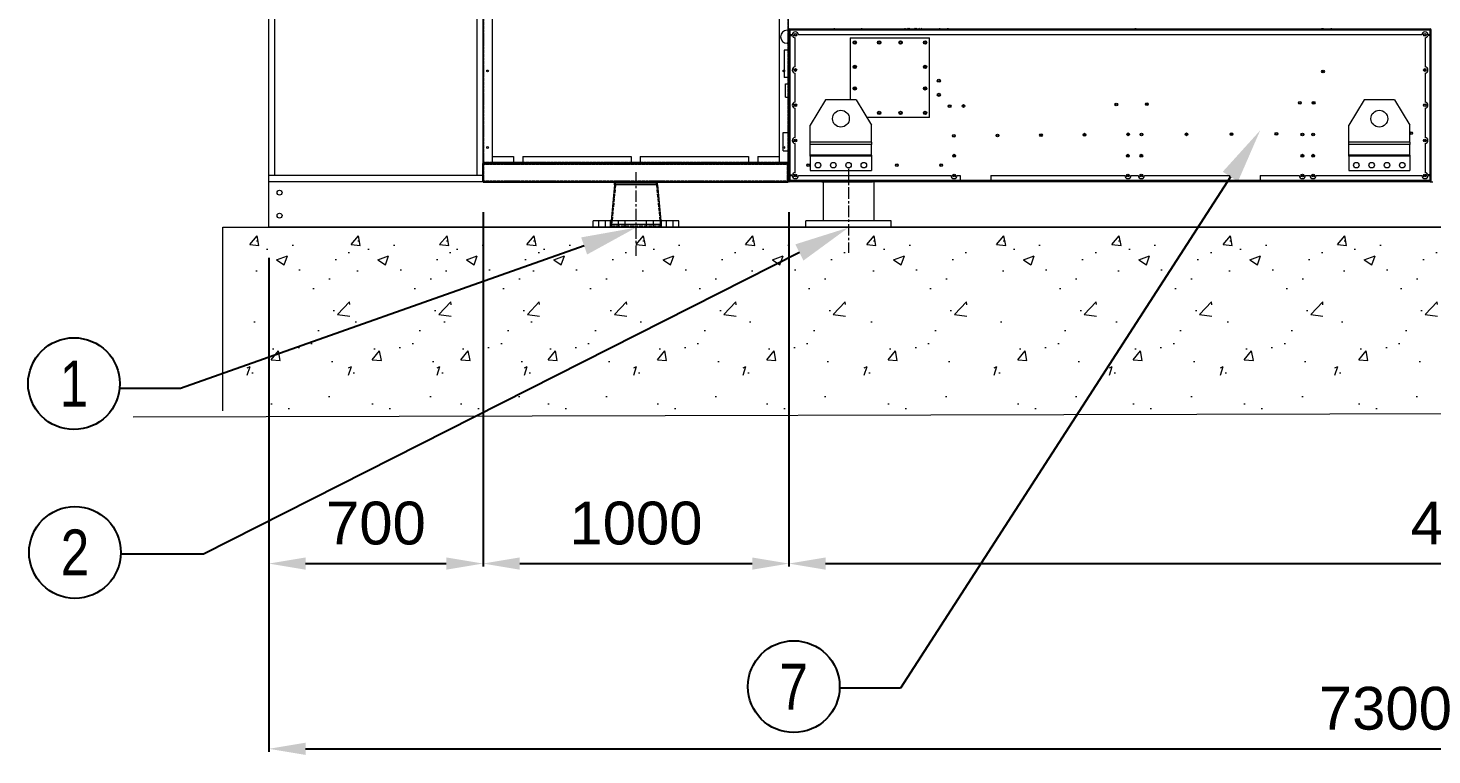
# Model space of a CAD drawing. Header units: millimetres. Extents: x -662372 to 32037, y -140374 to 23117.
# Drawn here: x 10735 to 15325, y 8031 to 10407 of the extents above; entities that cross this region are included whole.
import ezdxf
from ezdxf import colors
from ezdxf.entities.mleader import LeaderData, LeaderLine
from ezdxf.enums import TextEntityAlignment as Align
from ezdxf.math import Vec2, Vec3

# ---------------------------------------------------------------- set-up
doc = ezdxf.new("R2010")
doc.units = ezdxf.units.MM
for name, pattern in [('CENTER', [2, 1.25, -0.25, 0.25, -0.25]), ('DASHED', [15, 12, -3]), ('HIDDEN', [0.375, 0.25, -0.125])]:
    doc.linetypes.add(name, pattern=pattern)
for name, color, linetype in [('center', 1, 'CENTER'), ('냉각탑_dim', 1, 'Continuous'), ('냉각탑_text', 3, 'Continuous'), ('냉각탑_기초', 23, 'Continuous'), ('숨은선', 5, 'HIDDEN')]:
    doc.layers.add(name, color=color, linetype=linetype)
doc.styles.get("Standard").update_dxf_attribs({"font": 'arial.ttf'})
doc.dimstyles.new('1.40', dxfattribs={"dimscale": 20, "dimtxt": 1.5, "dimasz": 1, "dimexe": 0.5, "dimexo": 0.5, "dimgap": 0.5, "dimtad": 1, "dimdec": 0, "dimzin": 0, "dimdsep": 46, "dimtxsty": 'Standard', "dimcen": 0, "dimclrd": 2, "dimclre": 2, "dimclrt": 3, "dimadec": 0, "dimazin": 0, "dimtfac": 1, "dimtdec": 0, "dimtmove": 0, "dimatfit": 0, "dimfxl": 1, "dimtolj": 1, "dimtzin": 0, "dimlwd": -1, "dimlwe": -1, "dimarcsym": 0})

# ---------------------------------------------------------------- blocks, each defined once
blk = doc.blocks.new('*D218')
at = {"color": 2, "transparency": 16777216}
for p, q in [((12222.5, 9804.6), (12222.5, 8646.6)), ((11522.5, 9656.3), (11522.5, 8646.6)), ((11642.5, 8656.6), (12102.5, 8656.6))]:
    blk.add_line(p, q, dxfattribs=at)
for points in [[(11642.5, 8676.6), (11642.5, 8636.6), (11522.5, 8656.6)], [(12102.5, 8676.6), (12102.5, 8636.6), (12222.5, 8656.6)]]:
    blk.add_solid(points, dxfattribs=at)
at = {"layer": 'Defpoints', "color": 0, "transparency": 16777216}
for p in [(12222.5, 9904.6), (11522.5, 9756.3), (12222.5, 8656.6)]:
    blk.add_point(p, dxfattribs=at)
at = {"color": 3, "lineweight": 5, "transparency": 16777216, "insert": (11872.5, 8788.1), "char_height": 140, "attachment_point": 5}
blk.add_mtext('\\A1;700', dxfattribs=at)
blk = doc.blocks.new('*D219')
at = {"color": 2, "transparency": 16777216}
for p, q in [((12222.5, 9804.6), (12222.5, 8646.6)), ((13222.5, 9804.6), (13222.5, 8646.6)), ((12342.5, 8656.6), (13102.5, 8656.6))]:
    blk.add_line(p, q, dxfattribs=at)
for points in [[(12342.5, 8676.6), (12342.5, 8636.6), (12222.5, 8656.6)], [(13102.5, 8676.6), (13102.5, 8636.6), (13222.5, 8656.6)]]:
    blk.add_solid(points, dxfattribs=at)
at = {"layer": 'Defpoints', "color": 0, "transparency": 16777216}
for p in [(12222.5, 9904.6), (13222.5, 9904.6), (13222.5, 8656.6)]:
    blk.add_point(p, dxfattribs=at)
at = {"color": 3, "lineweight": 5, "transparency": 16777216, "insert": (12722.5, 8788.1), "char_height": 140, "attachment_point": 5}
blk.add_mtext('\\A1;1000', dxfattribs=at)
blk = doc.blocks.new('*D220')
at = {"color": 2, "transparency": 16777216}
for p, q in [((13222.5, 9804.6), (13222.5, 8646.6)), ((17722.5, 9809.3), (17722.5, 8646.6)), ((13342.5, 8656.6), (17602.5, 8656.6))]:
    blk.add_line(p, q, dxfattribs=at)
for points in [[(13342.5, 8676.6), (13342.5, 8636.6), (13222.5, 8656.6)], [(17602.5, 8676.6), (17602.5, 8636.6), (17722.5, 8656.6)]]:
    blk.add_solid(points, dxfattribs=at)
at = {"layer": 'Defpoints', "color": 0, "transparency": 16777216}
for p in [(13222.5, 9904.6), (17722.5, 9909.3), (17722.5, 8656.6)]:
    blk.add_point(p, dxfattribs=at)
at = {"color": 3, "lineweight": 5, "transparency": 16777216, "insert": (15472.5, 8788.1), "char_height": 140, "attachment_point": 5}
blk.add_mtext('\\A1;4500', dxfattribs=at)
blk = doc.blocks.new('*D222')
at = {"color": 2, "transparency": 16777216}
for p, q in [((11522.5, 9656.3), (11522.5, 8041.3)), ((18822.5, 9656.3), (18822.5, 8041.3)), ((11642.5, 8051.3), (18702.5, 8051.3))]:
    blk.add_line(p, q, dxfattribs=at)
for points in [[(11642.5, 8071.3), (11642.5, 8031.3), (11522.5, 8051.3)], [(18702.5, 8071.3), (18702.5, 8031.3), (18822.5, 8051.3)]]:
    blk.add_solid(points, dxfattribs=at)
at = {"layer": 'Defpoints', "color": 0, "transparency": 16777216}
for p in [(11522.5, 9756.3), (18822.5, 9756.3), (18822.5, 8051.3)]:
    blk.add_point(p, dxfattribs=at)
at = {"color": 3, "lineweight": 5, "transparency": 16777216, "insert": (15172.5, 8182.8), "char_height": 140, "attachment_point": 5}
blk.add_mtext('\\A1;7300', dxfattribs=at)
blk = doc.blocks.new('1')
at = {"lineweight": 20}
for p, q in [((11522.5, 9904.6), (11522.5, 12904.6)), ((11542.5, 9924.6), (11542.5, 12884.6)), ((12202.5, 12884.6), (12202.5, 9924.6)), ((12222.5, 12866.6), (12222.5, 9966.6)), ((13220.5, 12866.6), (13220.5, 9966.6)), ((12222.5, 9966.6), (13220.5, 9966.6)), ((12252.5, 9986.6), (12252.5, 9966.6)), ((13090.5, 9986.6), (13090.5, 9966.6)), ((13190.5, 9986.6), (13190.5, 9966.6)), ((12222.5, 9924.6), (11522.5, 9924.6)), ((12222.5, 9904.6), (11522.5, 9904.6)), ((13330.5, 9904.6), (13495.7, 9904.6))]:
    blk.add_line(p, q, dxfattribs=at)
at = {"color": 0, "lineweight": 20}
for p, q in [((12222.5, 9904.6), (12222.5, 12904.6)), ((11522.5, 9756.3), (11522.5, 9904.6)), ((13226, 9904.6), (12222.5, 9904.6)), ((13226, 9904.6), (13222.5, 9904.6)), ((15319, 9904.6), (15327.2, 9904.6)), ((18822.5, 9756.3), (11522.5, 9756.3))]:
    blk.add_line(p, q, dxfattribs=at)
at = {"color": 5, "lineweight": 20}
for p, q in [((12252.5, 12866.6), (12252.5, 9966.6)), ((13190.5, 12866.6), (13190.5, 9966.6)), ((12252.5, 9986.6), (12322.5, 9986.6)), ((12252.5, 9986.6), (12322.5, 9986.6)), ((12322.5, 9986.6), (12322.5, 9966.6)), ((12322.5, 9968.2), (12352.5, 9968.2)), ((12352.5, 9986.6), (12706.5, 9986.6)), ((12352.5, 9986.6), (12352.5, 9966.6)), ((12706.5, 9986.6), (12706.5, 9966.6)), ((12706.5, 9968.2), (12736.5, 9968.2)), ((12736.5, 9986.6), (13090.5, 9986.6)), ((12736.5, 9986.6), (12736.5, 9966.6)), ((13090.5, 9968.2), (13120.5, 9968.2)), ((13120.5, 9986.6), (13190.5, 9986.6)), ((13120.5, 9986.6), (13120.5, 9966.6))]:
    blk.add_line(p, q, dxfattribs=at)
at = {"color": 7, "lineweight": 20, "ltscale": 0.003333}
for p, q in [((13222.5, 10399.8), (13216.5, 10399.8)), ((13222.5, 10357.1), (13216.5, 10357.1))]:
    blk.add_line(p, q, dxfattribs=at)
at = {"color": 7, "lineweight": 20, "ltscale": 0.010278}
for p, q in [((13222.5, 10401.1), (13222.5, 10382.6)), ((13224.5, 10382.6), (13224.5, 10401.1)), ((15319, 10382.6), (15319, 10401.1)), ((15320.5, 10401.1), (15320.5, 10382.6)), ((15322.5, 10382.6), (15322.5, 10401.1)), ((13222.5, 9926.6), (13222.5, 9908.1)), ((13224.5, 9908.1), (13224.5, 9926.6)), ((15319, 9908.1), (15319, 9926.6)), ((15320.5, 9926.6), (15320.5, 9908.1)), ((15322.5, 9908.1), (15322.5, 9926.6))]:
    blk.add_line(p, q, dxfattribs=at)
at = {"color": 7, "lineweight": 20, "ltscale": 0.001111}
for p, q in [((13224.5, 10401.1), (13222.5, 10401.1)), ((13226, 10384.6), (13226, 10382.6)), ((13372, 10404.6), (13372, 10406.6)), ((13461.1, 10404.6), (13461.1, 10406.6)), ((15322.5, 10401.1), (15320.5, 10401.1)), ((13226, 9926.6), (13226, 9924.6)), ((13222.5, 9908.1), (13224.5, 9908.1)), ((15320.5, 9908.1), (15322.5, 9908.1))]:
    blk.add_line(p, q, dxfattribs=at)
at = {"color": 7, "lineweight": 20, "ltscale": 0.253333}
for p, q in [((13222.5, 10382.6), (13222.5, 9926.6)), ((13226, 10382.6), (13226, 9926.6)), ((15319, 9926.6), (15319, 10382.6)), ((15322.5, 9926.6), (15322.5, 10382.6))]:
    blk.add_line(p, q, dxfattribs=at)
at = {"color": 7, "lineweight": 20, "ltscale": 0.001944}
for p, q in [((13222.5, 10382.6), (13226, 10382.6)), ((13226, 10401.1), (13226, 10404.6)), ((15319, 10401.1), (15319, 10404.6)), ((15322.5, 10382.6), (15319, 10382.6)), ((13222.5, 9926.6), (13226, 9926.6)), ((15322.5, 9926.6), (15319, 9926.6)), ((13226, 9908.1), (13226, 9904.6)), ((15319, 9908.1), (15319, 9904.6))]:
    blk.add_line(p, q, dxfattribs=at)
at = {"color": 7, "lineweight": 20, "ltscale": 0.000833333}
for p, q in [((13226, 10401.1), (13224.5, 10401.1)), ((15319, 10401.1), (15320.5, 10401.1)), ((13226, 9908.1), (13224.5, 9908.1)), ((15319, 9908.1), (15320.5, 9908.1))]:
    blk.add_line(p, q, dxfattribs=at)
at = {"color": 7, "lineweight": 20}
for p, q in [((13226, 10404.6), (15319, 10404.6)), ((13226, 10401.1), (15319, 10401.1)), ((15291.5, 10384.6), (13253.5, 10384.6)), ((15319, 9904.6), (13226, 9904.6)), ((15319, 9904.6), (13226, 9904.6))]:
    blk.add_line(p, q, dxfattribs=at)
at = {"color": 7, "lineweight": 20, "ltscale": 0.009167}
for p, q in [((13226, 10401.1), (13226, 10384.6)), ((15319, 10384.6), (15319, 10401.1)), ((13226, 9924.6), (13226, 9908.1)), ((13782.5, 9924.6), (13782.5, 9908.1)), ((13882.5, 9924.6), (13882.5, 9908.1)), ((14662.5, 9924.6), (14662.5, 9908.1)), ((14762.5, 9924.6), (14762.5, 9908.1)), ((15319, 9908.1), (15319, 9924.6))]:
    blk.add_line(p, q, dxfattribs=at)
at = {"color": 7, "lineweight": 20, "ltscale": 0.004167}
for p, q in [((13233.5, 10384.6), (13226, 10384.6)), ((15319, 10384.6), (15311.5, 10384.6)), ((13226, 9924.6), (13233.5, 9924.6)), ((15311.5, 9924.6), (15319, 9924.6))]:
    blk.add_line(p, q, dxfattribs=at)
at = {"color": 7, "lineweight": 20, "ltscale": 0.004279}
for p, q in [((13226, 10382.6), (13233.7, 10382.6)), ((15319, 10382.6), (15311.3, 10382.6)), ((13226, 9926.6), (13233.7, 9926.6)), ((15319, 9926.6), (15311.3, 9926.6))]:
    blk.add_line(p, q, dxfattribs=at)
at = {"color": 7, "lineweight": 20, "ltscale": 0.052833}
for p, q in [((13242.5, 10279.6), (13242.5, 10374.7)), ((15302.5, 10374.7), (15302.5, 10279.6)), ((13242.5, 10164.6), (13242.5, 10259.7)), ((15302.5, 10259.7), (15302.5, 10164.6)), ((13242.5, 10049.6), (13242.5, 10144.7)), ((15302.5, 10144.7), (15302.5, 10049.6)), ((13242.5, 9934.6), (13242.5, 10029.7)), ((15302.5, 10029.7), (15302.5, 9934.6))]:
    blk.add_line(p, q, dxfattribs=at)
at = {"color": 7, "lineweight": 20, "ltscale": 0.144444}
for p, q in [((13422.5, 10374.6), (13682.5, 10374.6)), ((13422.5, 10374.6), (13422.5, 10172.6)), ((13682.5, 10114.6), (13682.5, 10374.6)), ((13682.5, 10114.6), (13477.4, 10114.6))]:
    blk.add_line(p, q, dxfattribs=at)
at = {"color": 7, "lineweight": 20, "ltscale": 0.001115}
for p, q in [((13715.6, 10404.6), (13715.8, 10406.6)), ((13742.2, 10404.6), (13742.4, 10406.6)), ((13745.7, 10404.6), (13745.9, 10406.6)), ((13745.7, 10404.6), (13745.9, 10406.6)), ((14355.9, 10406.6), (14355.7, 10404.6)), ((14355.7, 10404.6), (14355.9, 10406.6)), ((14965.7, 10404.6), (14965.9, 10406.6)), ((14969.2, 10404.6), (14969.4, 10406.6)), ((14995.8, 10404.6), (14996, 10406.6))]:
    blk.add_line(p, q, dxfattribs=at)
at = {"color": 7, "lineweight": 20, "ltscale": 0.02475}
for p, q in [((13206.5, 10334.2), (13206.5, 10289.6)), ((13206.5, 10289.6), (13206.5, 10245.1))]:
    blk.add_line(p, q, dxfattribs=at)
at = {"color": 7, "lineweight": 20, "ltscale": 0.008889}
for p, q in [((13222.5, 10334.2), (13206.5, 10334.2)), ((13222.5, 10245.1), (13206.5, 10245.1))]:
    blk.add_line(p, q, dxfattribs=at)
at = {"color": 7, "lineweight": 20, "ltscale": 0.011861}
blk.add_line((13211.3, 10181.3), (13211.3, 10224), dxfattribs=at)
at = {"color": 7, "lineweight": 20, "ltscale": 0.006222}
for p, q in [((13211.3, 10224), (13222.5, 10224)), ((13211.3, 10181.3), (13222.5, 10181.3))]:
    blk.add_line(p, q, dxfattribs=at)
at = {"color": 7, "lineweight": 20, "ltscale": 9.6213e-07}
blk.add_line((13707.5, 10188.7), (13707.5, 10188.6), dxfattribs=at)
at = {"color": 7, "lineweight": 20, "ltscale": 0.003143}
blk.add_line((13242.5, 10157.5), (13242.5, 10151.8), dxfattribs=at)
at = {"color": 7, "lineweight": 20, "ltscale": 0.053832}
for p, q in [((13342.5, 10172.6), (13292.5, 10089.6)), ((15102.5, 10172.6), (15052.5, 10089.6)), ((15202.5, 10172.6), (15252.5, 10089.6))]:
    blk.add_line(p, q, dxfattribs=at)
at = {"color": 7, "lineweight": 20, "ltscale": 0.044444}
blk.add_line((13442.5, 10172.6), (13342.5, 10172.6), dxfattribs=at)
at = {"color": 7, "lineweight": 20, "ltscale": 0.016214}
blk.add_line((13442.5, 10172.6), (13492.5, 10089.6), dxfattribs=at)
at = {"color": 7, "lineweight": 20, "ltscale": 0.055556}
for p, q in [((15202.5, 10172.6), (15102.5, 10172.6)), ((13882.5, 9908.1), (13782.5, 9908.1)), ((14762.5, 9908.1), (14662.5, 9908.1)), ((14762.5, 9908.1), (14662.5, 9908.1))]:
    blk.add_line(p, q, dxfattribs=at)
at = {"color": 7, "lineweight": 20, "ltscale": 0.016806}
for p, q in [((13203.3, 10035.7), (13203.3, 10065.9)), ((13203.3, 10005.4), (13203.3, 10035.7))]:
    blk.add_line(p, q, dxfattribs=at)
at = {"color": 7, "lineweight": 20, "ltscale": 0.010667}
for p, q in [((13203.3, 10065.9), (13222.5, 10065.9)), ((13203.3, 10005.4), (13222.5, 10005.4))]:
    blk.add_line(p, q, dxfattribs=at)
at = {"color": 7, "lineweight": 20, "ltscale": 0.031187}
for p, q in [((13292.5, 10033.5), (13292.5, 10089.6)), ((13492.5, 10033.5), (13492.5, 10089.6)), ((15052.5, 10033.5), (15052.5, 10089.6)), ((15252.5, 10033.5), (15252.5, 10089.6))]:
    blk.add_line(p, q, dxfattribs=at)
at = {"color": 7, "lineweight": 20, "ltscale": 0.003919}
for p, q in [((13292.5, 10026.5), (13292.5, 10033.5)), ((13492.5, 10033.5), (13492.5, 10026.5)), ((15052.5, 10026.5), (15052.5, 10033.5)), ((15252.5, 10033.5), (15252.5, 10026.5))]:
    blk.add_line(p, q, dxfattribs=at)
at = {"color": 7, "lineweight": 20, "ltscale": 0.111111}
for p, q in [((13492.5, 10033.5), (13292.5, 10033.5)), ((13492.5, 10026.5), (13292.5, 10026.5)), ((15252.5, 10033.5), (15052.5, 10033.5)), ((15252.5, 10026.5), (15052.5, 10026.5)), ((13492.5, 9991.3), (13292.5, 9991.3)), ((13492.5, 9987.8), (13292.5, 9987.8)), ((15252.5, 9991.3), (15052.5, 9991.3)), ((15252.5, 9987.8), (15052.5, 9987.8)), ((13292.5, 9941.6), (13492.5, 9941.6)), ((15052.5, 9941.6), (15252.5, 9941.6))]:
    blk.add_line(p, q, dxfattribs=at)
at = {"color": 7, "lineweight": 20, "ltscale": 0.019545}
for p, q in [((13292.5, 9991.3), (13292.5, 10026.5)), ((13492.5, 9991.3), (13492.5, 10026.5)), ((15052.5, 9991.3), (15052.5, 10026.5)), ((15252.5, 9991.3), (15252.5, 10026.5))]:
    blk.add_line(p, q, dxfattribs=at)
for p, q in [((12222.5, 9922.6), (12222.5, 9964.6)), ((12222.5, 9964.6), (13220.5, 9964.6)), ((12222.5, 9904.6), (12222.5, 9964.6)), ((13220.5, 9904.6), (13220.5, 9964.6)), ((12222.5, 9904.6), (13220.5, 9904.6))]:
    blk.add_line(p, q)
at = {"color": 7, "lineweight": 20, "ltscale": 0.001959}
for p, q in [((13292.5, 9987.8), (13292.5, 9991.3)), ((13492.5, 9991.3), (13492.5, 9987.8)), ((15052.5, 9987.8), (15052.5, 9991.3)), ((15252.5, 9991.3), (15252.5, 9987.8))]:
    blk.add_line(p, q, dxfattribs=at)
at = {"color": 7, "lineweight": 20, "ltscale": 0.025612}
for p, q in [((13292.5, 9987.8), (13292.5, 9941.6)), ((13492.5, 9987.8), (13492.5, 9941.6)), ((15052.5, 9987.8), (15052.5, 9941.6)), ((15252.5, 9987.8), (15252.5, 9941.6))]:
    blk.add_line(p, q, dxfattribs=at)
at = {"color": 7, "lineweight": 20, "ltscale": 0.277222}
blk.add_line((13253.5, 9924.6), (13752.5, 9924.6), dxfattribs=at)
at = {"color": 7, "lineweight": 20, "ltscale": 0.005556}
blk.add_line((13772.5, 9924.6), (13782.5, 9924.6), dxfattribs=at)
at = {"color": 7, "lineweight": 20, "ltscale": 0.243333}
blk.add_line((13882.5, 9924.6), (14320.5, 9924.6), dxfattribs=at)
at = {"color": 7, "lineweight": 20, "ltscale": 0.013333}
blk.add_line((14340.5, 9924.6), (14364.5, 9924.6), dxfattribs=at)
at = {"color": 7, "lineweight": 20, "ltscale": 0.154444}
blk.add_line((14384.5, 9924.6), (14662.5, 9924.6), dxfattribs=at)
at = {"color": 7, "lineweight": 20, "ltscale": 0.071389}
blk.add_line((14762.5, 9924.6), (14891, 9924.6), dxfattribs=at)
at = {"color": 7, "lineweight": 20, "ltscale": 0.008333}
blk.add_line((14911, 9924.6), (14926, 9924.6), dxfattribs=at)
at = {"color": 7, "lineweight": 20, "ltscale": 0.191944}
blk.add_line((14946, 9924.6), (15291.5, 9924.6), dxfattribs=at)
at = {"color": 7, "lineweight": 13}
for p, q in [((12652.7, 9894.3), (12641.1, 9776.6)), ((12652.6, 9899.3), (12652.6, 9904.6)), ((12792.4, 9899.3), (12661.2, 9899.3)), ((12792.4, 9894.3), (12661.2, 9894.3)), ((12792.4, 9899.3), (12792.4, 9904.6)), ((12792.4, 9894.3), (12803.9, 9776.6)), ((12862.5, 9776.6), (12582.5, 9776.6)), ((12862.5, 9754.6), (12582.5, 9754.6))]:
    blk.add_line(p, q, dxfattribs=at)
at = {"color": 7, "linetype": 'DASHED', "lineweight": 13}
for p, q in [((12655.7, 9894.2), (12642.9, 9764.5)), ((12783.8, 9894.3), (12652.7, 9894.3)), ((12654.6, 9899.3), (12654.6, 9904.6)), ((12789.4, 9894.2), (12655.7, 9894.2)), ((12789.4, 9894.2), (12802.1, 9764.5)), ((12790.4, 9899.3), (12790.4, 9904.6)), ((12805.1, 9764.6), (12639.9, 9764.6)), ((12792.4, 9764.5), (12642.9, 9764.5)), ((12805.1, 9759.6), (12650, 9759.6)), ((12802.1, 9764.5), (12652.7, 9764.5))]:
    blk.add_line(p, q, dxfattribs=at)
at = {"color": 7, "lineweight": 13, "ltscale": 0.436875}
for p, q in [((12722.5, 9899.3), (12652.6, 9899.3)), ((12792.4, 9899.3), (12722.5, 9899.3))]:
    blk.add_line(p, q, dxfattribs=at)
at = {"color": 7, "lineweight": 13, "ltscale": 0.053443}
for p, q in [((12661.2, 9899.3), (12652.7, 9899.3)), ((12661.2, 9894.3), (12652.7, 9894.3))]:
    blk.add_line(p, q, dxfattribs=at)
at = {"color": 7, "lineweight": 13, "ltscale": 0.03125}
for p, q in [((12652.7, 9894.3), (12652.7, 9899.3)), ((12792.4, 9894.3), (12792.4, 9899.3))]:
    blk.add_line(p, q, dxfattribs=at)
at = {"color": 7, "linetype": 'DASHED', "lineweight": 13, "ltscale": 0.032169}
for p, q in [((12655.7, 9894.2), (12655.7, 9899.3)), ((12789.4, 9894.2), (12789.4, 9899.3))]:
    blk.add_line(p, q, dxfattribs=at)
at = {"color": 7, "linetype": 'DASHED', "lineweight": 13, "ltscale": 0.053443}
blk.add_line((12792.4, 9894.3), (12783.8, 9894.3), dxfattribs=at)
at = {"color": 7, "lineweight": 20, "ltscale": 0.309167}
for p, q in [((13782.5, 9908.1), (13226, 9908.1)), ((15319, 9908.1), (14762.5, 9908.1))]:
    blk.add_line(p, q, dxfattribs=at)
at = {"color": 7, "lineweight": 20, "ltscale": 0.071111}
for p, q in [((13334.7, 9904.6), (13334.7, 9776.6)), ((13499.9, 9904.6), (13499.9, 9776.6))]:
    blk.add_line(p, q, dxfattribs=at)
at = {"color": 7, "lineweight": 20, "ltscale": 0.433333}
blk.add_line((14662.5, 9908.1), (13882.5, 9908.1), dxfattribs=at)
at = {"color": 7, "lineweight": 13, "ltscale": 0.1375}
for p, q in [((12582.5, 9754.6), (12582.5, 9776.6)), ((12862.5, 9754.6), (12862.5, 9776.6))]:
    blk.add_line(p, q, dxfattribs=at)
at = {"color": 7, "linetype": 'DASHED', "lineweight": 13, "ltscale": 0.1375}
for p, q in [((12600.7, 9754.6), (12600.7, 9776.6)), ((12622.7, 9754.6), (12622.7, 9776.6)), ((12639.5, 9754.6), (12639.5, 9776.6)), ((12665.6, 9754.6), (12665.6, 9776.6)), ((12687.6, 9754.6), (12687.6, 9776.6)), ((12757.4, 9754.6), (12757.4, 9776.6)), ((12779.4, 9754.6), (12779.4, 9776.6)), ((12805.5, 9754.6), (12805.5, 9776.6)), ((12822.4, 9754.6), (12822.4, 9776.6)), ((12844.4, 9754.6), (12844.4, 9776.6))]:
    blk.add_line(p, q, dxfattribs=at)
at = {"color": 7, "linetype": 'DASHED', "lineweight": 13, "ltscale": 0.075362}
for p, q in [((12641.1, 9776.6), (12639.9, 9764.6)), ((12803.9, 9776.6), (12805.1, 9764.6))]:
    blk.add_line(p, q, dxfattribs=at)
at = {"color": 7, "lineweight": 20, "ltscale": 0.149635}
for p, q in [((13546.7, 9776.6), (13277.3, 9776.6)), ((13546.7, 9754.6), (13277.3, 9754.6))]:
    blk.add_line(p, q, dxfattribs=at)
at = {"color": 7, "lineweight": 20, "ltscale": 0.012222}
for p, q in [((13277.3, 9754.6), (13277.3, 9776.6)), ((13557.3, 9754.6), (13557.3, 9776.6))]:
    blk.add_line(p, q, dxfattribs=at)
at = {"color": 7, "lineweight": 20, "ltscale": 0.00592}
for p, q in [((13557.3, 9776.6), (13546.7, 9776.6)), ((13557.3, 9754.6), (13546.7, 9754.6))]:
    blk.add_line(p, q, dxfattribs=at)
at = {"color": 7, "linetype": 'DASHED', "lineweight": 13, "ltscale": 0.03125}
for p, q in [((12639.9, 9759.6), (12639.9, 9764.6)), ((12805.1, 9759.6), (12805.1, 9764.6))]:
    blk.add_line(p, q, dxfattribs=at)
at = {"color": 7, "linetype": 'DASHED', "lineweight": 13, "ltscale": 0.063198}
blk.add_line((12650, 9759.6), (12639.9, 9759.6), dxfattribs=at)
at = {"color": 7, "linetype": 'DASHED', "lineweight": 13, "ltscale": 0.030331}
for p, q in [((12642.9, 9759.6), (12642.9, 9764.5)), ((12802.1, 9759.6), (12802.1, 9764.5))]:
    blk.add_line(p, q, dxfattribs=at)
at = {"color": 7, "lineweight": 20}
for centre, radius in [((13243.5, 10384.6), 4.5), ((13243.5, 10384.6), 3), ((15301.5, 10384.6), 4.5), ((15301.5, 10384.6), 3), ((13437.5, 10359.6), 5.5), ((13437.5, 10359.6), 3), ((13517.5, 10359.6), 5.5), ((13517.5, 10359.6), 3), ((13587.5, 10359.6), 5.5), ((13587.5, 10359.6), 3), ((13667.5, 10359.6), 5.5), ((13667.5, 10359.6), 3), ((13437.5, 10279.6), 5.5), ((13437.5, 10279.6), 3), ((13667.5, 10279.6), 5.5), ((13667.5, 10279.6), 3), ((13243.5, 10269.6), 4.5), ((13243.5, 10269.6), 3), ((13712.5, 10234.6), 5), ((13712.5, 10234.6), 3.5), ((14968.5, 10264.4), 4.5), ((14968.5, 10264.4), 3), ((15301.5, 10269.6), 4.5), ((15301.5, 10269.6), 3), ((13437.5, 10209.6), 5.5), ((13437.5, 10209.6), 3), ((13667.5, 10209.6), 5.5), ((13667.5, 10209.6), 3), ((13712.5, 10188.6), 5), ((13712.5, 10188.6), 3.5), ((13243.5, 10154.6), 4.5), ((13243.5, 10154.6), 3), ((13747.9, 10151.7), 4.5), ((13747.9, 10151.7), 3), ((13792.9, 10152.1), 4.5), ((13792.9, 10152.1), 3), ((14292.8, 10156.8), 4.5), ((14292.8, 10156.8), 3), ((14392.8, 10157.7), 4.5), ((14392.8, 10157.7), 3), ((14892.8, 10162.3), 4.5), ((14892.8, 10162.3), 3), ((14937.8, 10162.7), 4.5), ((14937.8, 10162.7), 3), ((15301.5, 10154.6), 4.5), ((15301.5, 10154.6), 3), ((13392.5, 10110.6), 27.5), ((13517.5, 10129.6), 5.5), ((13517.5, 10129.6), 3), ((13587.5, 10129.6), 5.5), ((13587.5, 10129.6), 3), ((13667.5, 10129.6), 5.5), ((13667.5, 10129.6), 3), ((15152.5, 10110.6), 27.5), ((13761.5, 10054.2), 4.5), ((13761.5, 10054.7), 3), ((13904, 10055.8), 4.5), ((13904, 10055.8), 3), ((14046.5, 10057), 4.5), ((14046.5, 10057), 3), ((14189, 10058.2), 4.5), ((14189, 10058.2), 3), ((14331.5, 10059.4), 4.5), ((14331.5, 10059.4), 3), ((14375, 10058.7), 4.5), ((14375, 10058.7), 3), ((14522, 10059.5), 4.5), ((14522, 10059.5), 3), ((14669, 10060.3), 4.5), ((14669, 10060.3), 3), ((14816, 10061.1), 4.5), ((14816, 10061.1), 3), ((14901, 10059.1), 4.5), ((14901, 10059.1), 3), ((14936, 10059.1), 4.5), ((14936, 10059.1), 3), ((15257, 10063.4), 4.5), ((15257, 10063.4), 3), ((13243.5, 10039.6), 4.5), ((13243.5, 10039.6), 3), ((15301.5, 10039.6), 4.5), ((15301.5, 10039.6), 3), ((13285.5, 9958.6), 4.5), ((13285.5, 9958.6), 3), ((13317.5, 9958.6), 9), ((13367.5, 9958.6), 9), ((13417.5, 9958.6), 9), ((13467.5, 9958.6), 9), ((13575.5, 9958.6), 4.5), ((13575.5, 9958.6), 3), ((13720.5, 9958.6), 4.5), ((13720.5, 9958.6), 3), ((13762.5, 9989.6), 4.5), ((13762.5, 9989.6), 3), ((14330.5, 9989.6), 4.5), ((14330.5, 9989.6), 3), ((14374.5, 9989.6), 4.5), ((14374.5, 9989.6), 3), ((14901, 9989.6), 4.5), ((14901, 9989.6), 3), ((14936, 9989.6), 4.5), ((14936, 9989.6), 3), ((15077.5, 9958.6), 9), ((15127.5, 9958.6), 9), ((15177.5, 9958.6), 9), ((15227.5, 9958.6), 9), ((13243.5, 9924.6), 4.5), ((13243.5, 9924.6), 3), ((13762.5, 9924.6), 4.5), ((13762.5, 9924.6), 3), ((14330.5, 9924.6), 4.5), ((14330.5, 9924.6), 3), ((14374.5, 9924.6), 4.5), ((14374.5, 9924.6), 3), ((14901, 9924.6), 4.5), ((14901, 9924.6), 3), ((14936, 9924.6), 4.5), ((14936, 9924.6), 3), ((15301.5, 9924.6), 4.5), ((15301.5, 9924.6), 3)]:
    blk.add_circle(centre, radius, dxfattribs=at)
at = {"lineweight": 20}
for centre, radius in [((12237.5, 10266.6), 3), ((13205.5, 10266.6), 3), ((12237.5, 10016.6), 3), ((13205.5, 10016.6), 3), ((11557.5, 9868.8), 8), ((11557.5, 9793.8), 8)]:
    blk.add_circle(centre, radius, dxfattribs=at)
at = {"color": 7, "lineweight": 20}
for centre, radius, start, end in [((13216.5, 10378.4), 21.4, 90, 270), ((13226, 10401.1), 3.5, 90, 180), ((13226, 10401.1), 1.5, 90, 180), ((13243.5, 10384.6), 10, 0, 180), ((13243.5, 10384.6), 10, 191.537, 264.2608), ((13261, 10401.1), 3.5, 89.755, 90), ((13625.3, 10414.6), 25, 198.6634, 203.5787), ((13625.3, 10414.6), 17, 208.0733, 216.0327), ((13625.3, 10414.6), 15, 212.2319, 221.8114), ((13625.3, 10414.6), 12.5, 219.7931, 233.1317), ((13625.3, 10414.6), 12.5, 306.8683, 320.2069), ((13625.3, 10414.6), 15, 318.1886, 327.7681), ((13625.3, 10414.6), 17, 323.9673, 331.9267), ((13625.3, 10414.6), 25, 336.4218, 341.3366), ((13634.3, 10402.6), 21.4, 5.3743, 10.7975), ((15284, 10401.1), 3.5, 90, 90.245), ((15301.5, 10384.6), 10, 0, 180), ((15301.5, 10384.6), 10, 275.7392, 348.463), ((15319, 10401.1), 3.5, 0, 90), ((15319, 10401.1), 1.5, 0, 90), ((13243.5, 10269.6), 10, 95.7392, 264.2608), ((15301.5, 10269.6), 10, 275.7392, 84.2608), ((13243.5, 10154.6), 10, 95.7392, 264.2608), ((15301.5, 10154.6), 10, 275.7392, 84.2608), ((13243.5, 10039.6), 10, 95.7392, 264.2608), ((15301.5, 10039.6), 10, 275.7392, 84.2608), ((13243.5, 9924.6), 10, 180, 0), ((13243.5, 9924.6), 10, 95.7392, 168.463), ((13762.5, 9924.6), 10, 180, 0), ((14330.5, 9924.6), 10, 180, 0), ((14374.5, 9924.6), 10, 180, 0), ((14901, 9924.6), 10, 180, 0), ((14936, 9924.6), 10, 180, 0), ((15301.5, 9924.6), 10, 180, 0), ((15301.5, 9924.6), 10, 11.537, 84.2608), ((13226, 9908.1), 3.5, 180, 270), ((13226, 9908.1), 1.5, 180, 270), ((15319, 9908.1), 1.5, 270, 0), ((15319, 9908.1), 3.5, 270, 0)]:
    blk.add_arc(centre, radius, start, end, dxfattribs=at)
at = {"layer": '숨은선', "lineweight": 20, "ltscale": 4}
for p, q in [((12224.1, 12866.6), (12224.1, 9968.2)), ((13218.9, 12866.6), (13218.9, 9968.2)), ((12224.1, 9968.2), (12322.5, 9968.2)), ((12252.5, 9968.2), (12706.5, 9968.2)), ((12736.5, 9968.2), (13090.5, 9968.2)), ((13120.5, 9968.2), (13220.5, 9968.2))]:
    blk.add_line(p, q, dxfattribs=at)
at = {"layer": '숨은선', "ltscale": 4}
for p, q in [((12224.1, 9906.2), (12224.1, 9963)), ((12224.1, 9963), (13218.9, 9963)), ((13218.9, 9906.2), (13218.9, 9963)), ((12224.1, 9906.2), (13218.9, 9906.2)), ((12242.5, 9904.6), (12242.5, 9906.2)), ((12641.5, 9904.6), (12641.5, 9906.2)), ((13200.5, 9904.6), (13200.5, 9906.2))]:
    blk.add_line(p, q, dxfattribs=at)

msp = doc.modelspace()

# ---------------------------------------------------------------- hatches: boundary and pattern name
at = {"layer": '냉각탑_기초', "lineweight": 20, "ltscale": 30}
h = msp.add_hatch(dxfattribs=at)
h.set_pattern_fill('AR-CONC', color=256, scale=50, style=0)
h.set_pattern_definition([(50, (-3141.52, -6785.02), (358.63, -31.376), [37.5, -412.5]), (355, (-3141.52, -6785.02), (-69.3757, 376.096), [30, -330]), (100.4514, (-3111.64, -6787.64), (289.2547, 344.72), [31.87, -350.571]), (46.1842, (-3141.52, -6685.02), (533.6205, -82.7595), [56.25, -618.75]), (96.6356, (-3097.05, -6691.9), (467.331, 487.059), [47.805, -525.856]), (351.1842, (-3141.5, -6685), (467.331, 487.059), [45, -495]), (21, (-3091.52, -6710.02), (298.4535, -201.3094), [37.5, -412.5]), (326, (-3091.52, -6710.02), (121.6577, 362.575), [30, -330]), (71.4514, (-3066.65, -6726.8), (420.1113, 161.265), [31.87, -350.571]), (37.5, (-3141.52, -6785.02), (6.0799, 166.4469), [0, -326, 0, -335, 0, -331.25]), (7.5, (-3141.52, -6785.02), (131.5348, 197.2059), [0, -191, 0, -318.5, 0, -126.25]), (327.5, (-3253.02, -6785.02), (266.9112, -11.2774), [0, -125, 0, -390, 0, -517.5]), (317.5, (-3303.02, -6785.02), (291.593, 50.0525), [0, -162.5, 0, -259, 0, -367.5])])
h.paths.add_polyline_path([(11787, 9756.3), (11452, 9756.3), (11452, 9156.3), (11787, 9156.3)])
h = msp.add_hatch(dxfattribs=at)
h.set_pattern_fill('AR-CONC', color=256, scale=50, style=0)
h.set_pattern_definition([(50, (-2810.66, -6785.02), (358.63, -31.376), [37.5, -412.5]), (355, (-2810.66, -6785.02), (-69.3757, 376.096), [30, -330]), (100.4514, (-2780.78, -6787.64), (289.2547, 344.72), [31.87, -350.571]), (46.1842, (-2810.66, -6685.02), (533.6205, -82.7595), [56.25, -618.75]), (96.6356, (-2766.2, -6691.9), (467.331, 487.059), [47.805, -525.856]), (351.1842, (-2810.66, -6685), (467.331, 487.059), [45, -495]), (21, (-2760.66, -6710.02), (298.4535, -201.3094), [37.5, -412.5]), (326, (-2760.66, -6710.02), (121.6577, 362.575), [30, -330]), (71.4514, (-2735.8, -6726.8), (420.1113, 161.265), [31.87, -350.571]), (37.5, (-2810.66, -6785.02), (6.0799, 166.4469), [0, -326, 0, -335, 0, -331.25]), (7.5, (-2810.66, -6785.02), (131.5348, 197.2059), [0, -191, 0, -318.5, 0, -126.25]), (327.5, (-2922.16, -6785.02), (266.9112, -11.2774), [0, -125, 0, -390, 0, -517.5]), (317.5, (-2972.16, -6785.02), (291.593, 50.0525), [0, -162.5, 0, -259, 0, -367.5])])
h.paths.add_polyline_path([(12117.9, 9756.3), (11782.9, 9756.3), (11782.9, 9156.3), (12117.9, 9156.3)])
h = msp.add_hatch(dxfattribs=at)
h.set_pattern_fill('AR-CONC', color=256, scale=50, style=0)
h.set_pattern_definition([(50, (-2521, -6785.02), (358.63, -31.376), [37.5, -412.5]), (355, (-2521, -6785.02), (-69.3757, 376.096), [30, -330]), (100.4514, (-2491.1, -6787.64), (289.2547, 344.72), [31.87, -350.571]), (46.1842, (-2521, -6685.02), (533.6205, -82.7595), [56.25, -618.75]), (96.6356, (-2476.53, -6691.9), (467.331, 487.059), [47.805, -525.856]), (351.1842, (-2521, -6685), (467.331, 487.059), [45, -495]), (21, (-2471, -6710.02), (298.4535, -201.3094), [37.5, -412.5]), (326, (-2471, -6710.02), (121.6577, 362.575), [30, -330]), (71.4514, (-2446.13, -6726.8), (420.1113, 161.265), [31.87, -350.571]), (37.5, (-2521, -6785.02), (6.0799, 166.4469), [0, -326, 0, -335, 0, -331.25]), (7.5, (-2521, -6785.02), (131.5348, 197.2059), [0, -191, 0, -318.5, 0, -126.25]), (327.5, (-2632.5, -6785.02), (266.9112, -11.2774), [0, -125, 0, -390, 0, -517.5]), (317.5, (-2682.5, -6785.02), (291.593, 50.0525), [0, -162.5, 0, -259, 0, -367.5])])
h.paths.add_polyline_path([(12407.5, 9756.3), (12072.5, 9756.3), (12072.5, 9156.3), (12407.5, 9156.3)])
h = msp.add_hatch(dxfattribs=at)
h.set_pattern_fill('AR-CONC', color=256, scale=50, style=0)
h.set_pattern_definition([(50, (-2235.88, -6785.02), (358.63, -31.376), [37.5, -412.5]), (355, (-2235.88, -6785.02), (-69.3757, 376.096), [30, -330]), (100.4514, (-2206, -6787.64), (289.2547, 344.72), [31.87, -350.571]), (46.1842, (-2235.9, -6685.02), (533.6205, -82.7595), [56.25, -618.75]), (96.6356, (-2191.4, -6691.9), (467.331, 487.059), [47.805, -525.856]), (351.1842, (-2235.9, -6685), (467.331, 487.059), [45, -495]), (21, (-2185.88, -6710.02), (298.4535, -201.3094), [37.5, -412.5]), (326, (-2185.88, -6710.02), (121.6577, 362.575), [30, -330]), (71.4514, (-2161, -6726.8), (420.1113, 161.265), [31.87, -350.571]), (37.5, (-2235.88, -6785.02), (6.0799, 166.4469), [0, -326, 0, -335, 0, -331.25]), (7.5, (-2235.88, -6785.02), (131.5348, 197.2059), [0, -191, 0, -318.5, 0, -126.25]), (327.5, (-2347.38, -6785.02), (266.9112, -11.2774), [0, -125, 0, -390, 0, -517.5]), (317.5, (-2397.38, -6785.02), (291.593, 50.0525), [0, -162.5, 0, -259, 0, -367.5])])
h.paths.add_polyline_path([(12692.6, 9756.3), (12357.6, 9756.3), (12357.6, 9156.3), (12692.6, 9156.3)])
h = msp.add_hatch(dxfattribs=at)
h.set_pattern_fill('AR-CONC', color=256, scale=50, style=0)
h.set_pattern_definition([(50, (-1878.45, -6785.02), (358.63, -31.376), [37.5, -412.5]), (355, (-1878.45, -6785.02), (-69.3757, 376.096), [30, -330]), (100.4514, (-1848.57, -6787.64), (289.2547, 344.72), [31.87, -350.571]), (46.1842, (-1878.45, -6685.02), (533.6205, -82.7595), [56.25, -618.75]), (96.6356, (-1834, -6691.9), (467.331, 487.059), [47.805, -525.856]), (351.1842, (-1878.45, -6685), (467.331, 487.059), [45, -495]), (21, (-1828.45, -6710.02), (298.4535, -201.3094), [37.5, -412.5]), (326, (-1828.45, -6710.02), (121.6577, 362.575), [30, -330]), (71.4514, (-1803.58, -6726.8), (420.1113, 161.265), [31.87, -350.571]), (37.5, (-1878.45, -6785.02), (6.0799, 166.4469), [0, -326, 0, -335, 0, -331.25]), (7.5, (-1878.45, -6785.02), (131.5348, 197.2059), [0, -191, 0, -318.5, 0, -126.25]), (327.5, (-1989.95, -6785.02), (266.9112, -11.2774), [0, -125, 0, -390, 0, -517.5]), (317.5, (-2039.95, -6785.02), (291.593, 50.0525), [0, -162.5, 0, -259, 0, -367.5])])
h.paths.add_polyline_path([(13050.1, 9756.3), (12715.1, 9756.3), (12715.1, 9156.3), (13050.1, 9156.3)])
h = msp.add_hatch(dxfattribs=at)
h.set_pattern_fill('AR-CONC', color=256, scale=50, style=0)
h.set_pattern_definition([(50, (-1521.02, -6785.02), (358.63, -31.376), [37.5, -412.5]), (355, (-1521.02, -6785.02), (-69.3757, 376.096), [30, -330]), (100.4514, (-1491.14, -6787.64), (289.2547, 344.72), [31.87, -350.571]), (46.1842, (-1521.02, -6685.02), (533.6205, -82.7595), [56.25, -618.75]), (96.6356, (-1476.56, -6691.9), (467.331, 487.059), [47.805, -525.856]), (351.1842, (-1521, -6685), (467.331, 487.059), [45, -495]), (21, (-1471.02, -6710.02), (298.4535, -201.3094), [37.5, -412.5]), (326, (-1471.02, -6710.02), (121.6577, 362.575), [30, -330]), (71.4514, (-1446.15, -6726.8), (420.1113, 161.265), [31.87, -350.571]), (37.5, (-1521.02, -6785.02), (6.0799, 166.4469), [0, -326, 0, -335, 0, -331.25]), (7.5, (-1521.02, -6785.02), (131.5348, 197.2059), [0, -191, 0, -318.5, 0, -126.25]), (327.5, (-1632.52, -6785.02), (266.9112, -11.2774), [0, -125, 0, -390, 0, -517.5]), (317.5, (-1682.52, -6785.02), (291.593, 50.0525), [0, -162.5, 0, -259, 0, -367.5])])
h.paths.add_polyline_path([(13407.5, 9756.3), (13072.5, 9756.3), (13072.5, 9156.3), (13407.5, 9156.3)])
h = msp.add_hatch(dxfattribs=at)
h.set_pattern_fill('AR-CONC', color=256, scale=50, style=0)
h.set_pattern_definition([(50, (-1124.57, -6785.02), (358.63, -31.376), [37.5, -412.5]), (355, (-1124.57, -6785.02), (-69.3757, 376.096), [30, -330]), (100.4514, (-1094.7, -6787.64), (289.2547, 344.72), [31.87, -350.571]), (46.1842, (-1124.57, -6685.02), (533.6205, -82.7595), [56.25, -618.75]), (96.6356, (-1080.1, -6691.9), (467.331, 487.059), [47.805, -525.856]), (351.1842, (-1124.57, -6685), (467.331, 487.059), [45, -495]), (21, (-1074.57, -6710.02), (298.4535, -201.3094), [37.5, -412.5]), (326, (-1074.57, -6710.02), (121.6577, 362.575), [30, -330]), (71.4514, (-1049.7, -6726.8), (420.1113, 161.265), [31.87, -350.571]), (37.5, (-1124.57, -6785.02), (6.0799, 166.4469), [0, -326, 0, -335, 0, -331.25]), (7.5, (-1124.57, -6785.02), (131.5348, 197.2059), [0, -191, 0, -318.5, 0, -126.25]), (327.5, (-1236.07, -6785.02), (266.9112, -11.2774), [0, -125, 0, -390, 0, -517.5]), (317.5, (-1286.07, -6785.02), (291.593, 50.0525), [0, -162.5, 0, -259, 0, -367.5])])
h.paths.add_polyline_path([(13804, 9756.3), (13469, 9756.3), (13469, 9156.3), (13804, 9156.3)])
h = msp.add_hatch(dxfattribs=at)
h.set_pattern_fill('AR-CONC', color=256, scale=50, style=0)
h.set_pattern_definition([(50, (-700.4, -6785.02), (358.63, -31.376), [37.5, -412.5]), (355, (-700.4, -6785.02), (-69.3757, 376.096), [30, -330]), (100.4514, (-670.5, -6787.64), (289.2547, 344.72), [31.87, -350.571]), (46.1842, (-700.4, -6685.02), (533.6205, -82.7595), [56.25, -618.75]), (96.6356, (-655.93, -6691.9), (467.331, 487.059), [47.805, -525.856]), (351.1842, (-700.4, -6685), (467.331, 487.059), [45, -495]), (21, (-650.4, -6710.02), (298.4535, -201.3094), [37.5, -412.5]), (326, (-650.4, -6710.02), (121.6577, 362.575), [30, -330]), (71.4514, (-625.52, -6726.8), (420.1113, 161.265), [31.87, -350.571]), (37.5, (-700.4, -6785.02), (6.0799, 166.4469), [0, -326, 0, -335, 0, -331.25]), (7.5, (-700.4, -6785.02), (131.5348, 197.2059), [0, -191, 0, -318.5, 0, -126.25]), (327.5, (-811.9, -6785.02), (266.9112, -11.2774), [0, -125, 0, -390, 0, -517.5]), (317.5, (-861.9, -6785.02), (291.593, 50.0525), [0, -162.5, 0, -259, 0, -367.5])])
h.paths.add_polyline_path([(14228.1, 9756.3), (13893.1, 9756.3), (13893.1, 9156.3), (14228.1, 9156.3)])
h = msp.add_hatch(dxfattribs=at)
h.set_pattern_fill('AR-CONC', color=256, scale=50, style=0)
h.set_pattern_definition([(50, (-323.35, -6785.02), (358.63, -31.376), [37.5, -412.5]), (355, (-323.35, -6785.02), (-69.3757, 376.096), [30, -330]), (100.4514, (-293.46, -6787.64), (289.2547, 344.72), [31.87, -350.571]), (46.1842, (-323.35, -6685.02), (533.6205, -82.7595), [56.25, -618.75]), (96.6356, (-278.9, -6691.9), (467.331, 487.059), [47.805, -525.856]), (351.1842, (-323.35, -6685), (467.331, 487.059), [45, -495]), (21, (-273.35, -6710.02), (298.4535, -201.3094), [37.5, -412.5]), (326, (-273.35, -6710.02), (121.6577, 362.575), [30, -330]), (71.4514, (-248.48, -6726.8), (420.1113, 161.265), [31.87, -350.571]), (37.5, (-323.35, -6785.02), (6.0799, 166.4469), [0, -326, 0, -335, 0, -331.25]), (7.5, (-323.35, -6785.02), (131.5348, 197.2059), [0, -191, 0, -318.5, 0, -126.25]), (327.5, (-434.85, -6785.02), (266.9112, -11.2774), [0, -125, 0, -390, 0, -517.5]), (317.5, (-484.85, -6785.02), (291.593, 50.0525), [0, -162.5, 0, -259, 0, -367.5])])
h.paths.add_polyline_path([(14605.2, 9756.3), (14270.2, 9756.3), (14270.2, 9156.3), (14605.2, 9156.3)])
h = msp.add_hatch(dxfattribs=at)
h.set_pattern_fill('AR-CONC', color=256, scale=50, style=0)
h.set_pattern_definition([(50, (39.84, -6785.02), (358.63, -31.376), [37.5, -412.5]), (355, (39.84, -6785.02), (-69.3757, 376.096), [30, -330]), (100.4514, (69.72, -6787.64), (289.2547, 344.72), [31.87, -350.571]), (46.1842, (39.84, -6685.02), (533.6205, -82.7595), [56.25, -618.75]), (96.6356, (84.3, -6691.9), (467.331, 487.059), [47.805, -525.856]), (351.1842, (39.84, -6685), (467.331, 487.059), [45, -495]), (21, (89.84, -6710.02), (298.4535, -201.3094), [37.5, -412.5]), (326, (89.84, -6710.02), (121.6577, 362.575), [30, -330]), (71.4514, (114.7, -6726.8), (420.1113, 161.265), [31.87, -350.571]), (37.5, (39.84, -6785.02), (6.0799, 166.4469), [0, -326, 0, -335, 0, -331.25]), (7.5, (39.84, -6785.02), (131.5348, 197.2059), [0, -191, 0, -318.5, 0, -126.25]), (327.5, (-71.66, -6785.02), (266.9112, -11.2774), [0, -125, 0, -390, 0, -517.5]), (317.5, (-121.66, -6785.02), (291.593, 50.0525), [0, -162.5, 0, -259, 0, -367.5])])
h.paths.add_polyline_path([(14968.4, 9756.3), (14633.4, 9756.3), (14633.4, 9156.3), (14968.4, 9156.3)])
h = msp.add_hatch(dxfattribs=at)
h.set_pattern_fill('AR-CONC', color=256, scale=50, style=0)
h.set_pattern_definition([(50, (414.1, -6785.02), (358.63, -31.376), [37.5, -412.5]), (355, (414.1, -6785.02), (-69.3757, 376.096), [30, -330]), (100.4514, (444, -6787.64), (289.2547, 344.72), [31.87, -350.571]), (46.1842, (414.1, -6685.02), (533.6205, -82.7595), [56.25, -618.75]), (96.6356, (458.6, -6691.9), (467.331, 487.059), [47.805, -525.856]), (351.1842, (414.1, -6685), (467.331, 487.059), [45, -495]), (21, (464.1, -6710.02), (298.4535, -201.3094), [37.5, -412.5]), (326, (464.1, -6710.02), (121.6577, 362.575), [30, -330]), (71.4514, (488.98, -6726.8), (420.1113, 161.265), [31.87, -350.571]), (37.5, (414.11, -6785.02), (6.0799, 166.4469), [0, -326, 0, -335, 0, -331.25]), (7.5, (414.11, -6785.02), (131.5348, 197.2059), [0, -191, 0, -318.5, 0, -126.25]), (327.5, (302.61, -6785.02), (266.9112, -11.2774), [0, -125, 0, -390, 0, -517.5]), (317.5, (252.6, -6785.02), (291.593, 50.0525), [0, -162.5, 0, -259, 0, -367.5])])
h.paths.add_polyline_path([(15342.6, 9756.3), (15007.6, 9756.3), (15007.6, 9156.3), (15342.6, 9156.3)])

# ---------------------------------------------------------------- linework, layer by layer
at = {"layer": 'center', "lineweight": 20, "ltscale": 30}
for p, q in [((12722.5, 9935.9), (12722.5, 9662)), ((13417.3, 9946.3), (13417.3, 9672.5))]:
    msp.add_line(p, q, dxfattribs=at)
at = {"layer": '냉각탑_dim', "linetype": 'ByBlock', "lineweight": -3}
for centre in [(10885.3, 9244.6), (10888.6, 8693), (13238.3, 8254.4)]:
    msp.add_circle(centre, 150, dxfattribs=at)
at = {"layer": '냉각탑_기초', "lineweight": 20, "ltscale": 30}
for p, q in [((11372.5, 9156.3), (11372.5, 9756.3)), ((11372.5, 9756.3), (18972.5, 9756.3)), ((11079.1, 9135.9), (19385.8, 9156.3))]:
    msp.add_line(p, q, dxfattribs=at)

# ---------------------------------------------------------------- block references
msp.add_blockref('1', (0, 0))

# ---------------------------------------------------------------- texts
at = {"layer": '냉각탑_text', "width": 0.8}
for s, p in [('1', (10885.3, 9244.6)), ('2', (10888.6, 8693)), ('7', (13238.3, 8254.4))]:
    msp.add_text(s, height=150, dxfattribs=at).set_placement(p, align=Align.MIDDLE_CENTER)

# ---------------------------------------------------------------- dimensions: what is measured, and where the dimension line sits
at = {"lineweight": 5}
for base, p1, p2, picture, middle in [((12222.5, 8656.6), (11522.5, 9756.3), (12222.5, 9904.6), '*D218', (11872.5, 8788.1)), ((13222.5, 8656.6), (12222.5, 9904.6), (13222.5, 9904.6), '*D219', (12722.5, 8788.1)), ((17722.5, 8656.6), (13222.5, 9904.6), (17722.5, 9909.3), '*D220', (15472.5, 8788.1)), ((18822.5, 8051.3), (11522.5, 9756.3), (18822.5, 9756.3), '*D222', (15172.5, 8182.8))]:
    dim = msp.add_linear_dim(base=base, p1=p1, p2=p2, dimstyle='1.40', override={"dimtxt": 7, "dimasz": 6, "dimexo": 5, "dimgap": 3}, dxfattribs=at)
    dim.commit()
    dim.dimension.update_dxf_attribs({"geometry": picture, "text_midpoint": middle})

# ---------------------------------------------------------------- leaders
at = {"layer": '냉각탑_dim', "lineweight": -3}
ml = msp.add_multileader_mtext('Standard', dxfattribs=at)
ml.set_content('')
ml.set_leader_properties(color=256)
ml.build(insert=Vec2(0, 0))
ml.multileader.update_dxf_attribs({"text_right_attachment_type": 6, "dogleg_length": 5, "arrow_head_size": 180, "scale": 30})
ctx = ml.context
ctx.base_point, ctx.scale, ctx.char_height, ctx.arrow_head_size, ctx.landing_gap_size, ctx.plane_origin = Vec3(13388.2, 8249.7), 30, 7.18, 180, 3.59, Vec3(14893.2, 8575.4)
ctx.right_attachment, ctx.text_align_type = 6, 2
notes = []
notes.append((ctx, [(0, (1, 1, 0), (13587.7, 8249.7), (-1, 0), 199.5, [(0, [(14763.1, 10072.3)], 0, [])])]))
ctx.mtext, ml.multileader.dxf.content_type = None, 0
ml = msp.add_multileader_mtext('Standard', dxfattribs=at)
ml.set_content('')
ml.set_leader_properties(color=256)
ml.build(insert=Vec2(0, 0))
ml.multileader.update_dxf_attribs({"text_right_attachment_type": 6, "dogleg_length": 5, "arrow_head_size": 180, "scale": 30})
ctx = ml.context
ctx.base_point, ctx.scale, ctx.char_height, ctx.arrow_head_size, ctx.landing_gap_size, ctx.plane_origin = Vec3(11034.5, 9229.2), 30, 7.18, 180, 3.59, Vec3(12852.9, 8257.7)
ctx.right_attachment, ctx.text_align_type = 6, 2
notes.append((ctx, [(0, (1, 1, 0), (11234, 9229.2), (-1, 0), 199.5, [(0, [(12722.9, 9754.6)], 0, [])])]))
ctx.mtext, ml.multileader.dxf.content_type = None, 0
ml = msp.add_multileader_mtext('Standard', dxfattribs=at)
ml.set_content('')
ml.set_leader_properties(color=256)
ml.build(insert=Vec2(0, 0))
ml.multileader.update_dxf_attribs({"text_right_attachment_type": 6, "dogleg_length": 5, "arrow_head_size": 180, "scale": 30})
ctx = ml.context
ctx.base_point, ctx.scale, ctx.char_height, ctx.arrow_head_size, ctx.landing_gap_size, ctx.plane_origin = Vec3(11038.7, 8687.3), 30, 7.18, 180, 3.59, Vec3(13547.4, 8257.7)
ctx.right_attachment, ctx.text_align_type = 6, 2
notes.append((ctx, [(0, (1, 1, 0), (11308.6, 8687.3), (-1, 0), 269.9, [(0, [(13417.3, 9754.7)], 0, [])])]))
ctx.mtext, ml.multileader.dxf.content_type = None, 0
for ctx, leaders in notes:
    for number, flags, end, landing, length, lines in leaders:
        leader = LeaderData()
        leader.index, (leader.has_last_leader_line, leader.has_dogleg_vector, leader.attachment_direction) = number, flags
        leader.last_leader_point, leader.dogleg_vector, leader.dogleg_length = Vec3(end), Vec3(landing), length
        for number, points, colour, breaks in lines:
            line = LeaderLine()
            line.index, line.vertices, line.color, line.breaks = number, Vec3.list(points), colors.encode_raw_color(colour), breaks
            leader.lines.append(line)
        ctx.leaders.append(leader)

doc.saveas('drawing.dxf')
